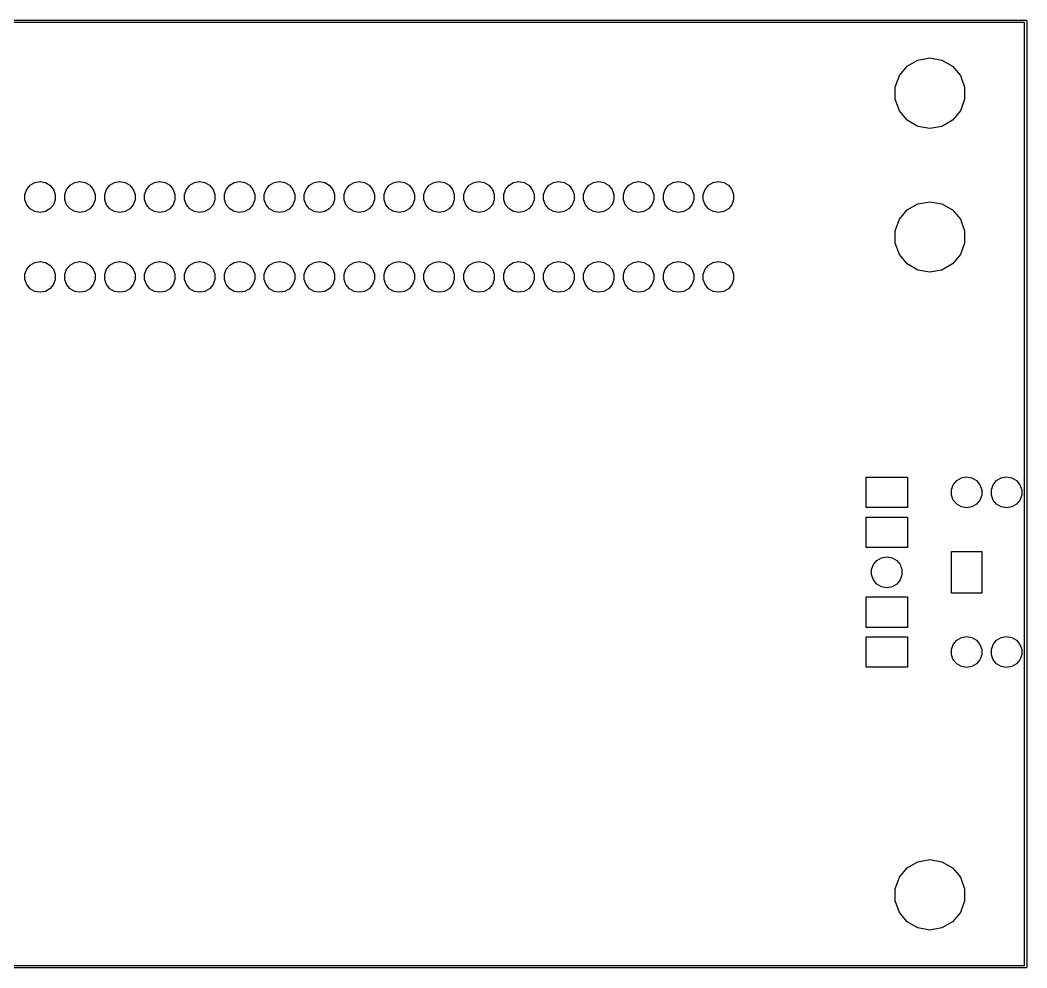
# Model space of a CAD drawing. Extents: x 85 to 212, y -151 to -91.
# Drawn here: x 148.5 to 211.6, y -150.8 to -91.4 of the extents above; entities that cross this region are included whole.
import ezdxf

# ---------------------------------------------------------------- set-up
doc = ezdxf.new("R2010")
doc.units = 0
doc.header["$MEASUREMENT"] = 0
doc.layers.add('BLACK', color=7, linetype='CONTINUOUS')

msp = doc.modelspace()

# ---------------------------------------------------------------- linework, layer by layer
at = {"layer": 'Black'}
for p, q in [((85.5, -91.425), (211.5, -91.425)), ((211.5, -91.425), (211.506, -91.4261)), ((211.506, -91.4261), (211.513, -91.4261)), ((211.513, -91.4261), (211.519, -91.4284)), ((211.519, -91.4284), (211.526, -91.4295)), ((211.526, -91.4295), (211.531, -91.4328)), ((211.531, -91.4328), (211.537, -91.435)), ((211.537, -91.435), (211.543, -91.4393)), ((211.543, -91.4393), (211.548, -91.4425)), ((211.548, -91.4425), (211.552, -91.4476)), ((211.552, -91.4476), (211.557, -91.4518)), ((211.557, -91.4518), (211.561, -91.4575)), ((211.425, -91.575), (85.575, -91.575)), ((211.425, -150.625), (211.425, -91.575)), ((211.561, -91.4575), (211.565, -91.4625)), ((211.565, -91.4625), (211.567, -91.4687)), ((211.567, -91.4687), (211.57, -91.4743)), ((211.57, -91.4743), (211.572, -91.4808)), ((211.572, -91.4808), (211.574, -91.487)), ((211.574, -91.487), (211.574, -91.4935)), ((211.574, -91.4935), (211.575, -91.5)), ((211.575, -91.5), (211.575, -150.7)), ((204.08, -94.3083), (204.745, -93.9248)), ((204.745, -93.9248), (205.5, -93.7916)), ((205.5, -93.7916), (206.255, -93.9248)), ((206.255, -93.9248), (206.92, -94.3083)), ((203.587, -94.8958), (204.08, -94.3083)), ((206.92, -94.3083), (207.413, -94.8958)), ((203.325, -95.6165), (203.587, -94.8958)), ((207.413, -94.8958), (207.675, -95.6165)), ((203.325, -96.3835), (203.325, -95.6165)), ((207.675, -95.6165), (207.675, -96.3835)), ((203.587, -97.1042), (203.325, -96.3835)), ((207.675, -96.3835), (207.413, -97.1042)), ((204.08, -97.6917), (203.587, -97.1042)), ((207.413, -97.1042), (206.92, -97.6917)), ((204.745, -98.0752), (204.08, -97.6917)), ((206.92, -97.6917), (206.255, -98.0752)), ((205.5, -98.2084), (204.745, -98.0752)), ((206.255, -98.0752), (205.5, -98.2084)), ((149.421, -101.596), (149.751, -101.538)), ((149.751, -101.538), (150.081, -101.596)), ((151.921, -101.596), (152.251, -101.538)), ((152.251, -101.538), (152.581, -101.596)), ((154.421, -101.596), (154.751, -101.538)), ((154.751, -101.538), (155.081, -101.596)), ((156.921, -101.596), (157.251, -101.538)), ((157.251, -101.538), (157.581, -101.596)), ((159.421, -101.596), (159.751, -101.538)), ((159.751, -101.538), (160.081, -101.596)), ((161.921, -101.596), (162.251, -101.538)), ((162.251, -101.538), (162.581, -101.596)), ((164.421, -101.596), (164.751, -101.538)), ((164.751, -101.538), (165.081, -101.596)), ((166.921, -101.596), (167.251, -101.538)), ((167.251, -101.538), (167.581, -101.596)), ((169.421, -101.596), (169.751, -101.538)), ((169.751, -101.538), (170.081, -101.596)), ((171.921, -101.596), (172.251, -101.538)), ((172.251, -101.538), (172.581, -101.596)), ((174.421, -101.596), (174.751, -101.538)), ((174.751, -101.538), (175.081, -101.596)), ((176.921, -101.596), (177.251, -101.538)), ((177.251, -101.538), (177.581, -101.596)), ((179.421, -101.596), (179.751, -101.538)), ((179.751, -101.538), (180.081, -101.596)), ((181.921, -101.596), (182.251, -101.538)), ((182.251, -101.538), (182.581, -101.596)), ((184.421, -101.596), (184.751, -101.538)), ((184.751, -101.538), (185.081, -101.596)), ((186.921, -101.596), (187.251, -101.538)), ((187.251, -101.538), (187.581, -101.596)), ((189.421, -101.596), (189.751, -101.538)), ((189.751, -101.538), (190.081, -101.596)), ((191.921, -101.596), (192.251, -101.538)), ((192.251, -101.538), (192.581, -101.596)), ((148.8, -102.336), (148.915, -102.021)), ((148.915, -102.021), (149.13, -101.764)), ((149.13, -101.764), (149.421, -101.596)), ((150.081, -101.596), (150.372, -101.764)), ((150.372, -101.764), (150.587, -102.021)), ((150.587, -102.021), (150.702, -102.336)), ((151.3, -102.336), (151.415, -102.021)), ((151.415, -102.021), (151.63, -101.764)), ((151.63, -101.764), (151.921, -101.596)), ((152.581, -101.596), (152.872, -101.764)), ((152.872, -101.764), (153.087, -102.021)), ((153.087, -102.021), (153.202, -102.336)), ((153.8, -102.336), (153.915, -102.021)), ((153.915, -102.021), (154.13, -101.764)), ((154.13, -101.764), (154.421, -101.596)), ((155.081, -101.596), (155.372, -101.764)), ((155.372, -101.764), (155.587, -102.021)), ((155.587, -102.021), (155.702, -102.336)), ((156.3, -102.336), (156.415, -102.021)), ((156.415, -102.021), (156.63, -101.764)), ((156.63, -101.764), (156.921, -101.596)), ((157.581, -101.596), (157.872, -101.764)), ((157.872, -101.764), (158.087, -102.021)), ((158.087, -102.021), (158.202, -102.336)), ((158.8, -102.336), (158.915, -102.021)), ((158.915, -102.021), (159.13, -101.764)), ((159.13, -101.764), (159.421, -101.596)), ((160.081, -101.596), (160.372, -101.764)), ((160.372, -101.764), (160.587, -102.021)), ((160.587, -102.021), (160.702, -102.336)), ((161.3, -102.336), (161.415, -102.021)), ((161.415, -102.021), (161.63, -101.764)), ((161.63, -101.764), (161.921, -101.596)), ((162.581, -101.596), (162.872, -101.764)), ((162.872, -101.764), (163.087, -102.021)), ((163.087, -102.021), (163.202, -102.336)), ((163.8, -102.336), (163.915, -102.021)), ((163.915, -102.021), (164.13, -101.764)), ((164.13, -101.764), (164.421, -101.596)), ((165.081, -101.596), (165.372, -101.764)), ((165.372, -101.764), (165.587, -102.021)), ((165.587, -102.021), (165.702, -102.336)), ((166.3, -102.336), (166.415, -102.021)), ((166.415, -102.021), (166.63, -101.764)), ((166.63, -101.764), (166.921, -101.596)), ((167.581, -101.596), (167.872, -101.764)), ((167.872, -101.764), (168.087, -102.021)), ((168.087, -102.021), (168.202, -102.336)), ((168.8, -102.336), (168.915, -102.021)), ((168.915, -102.021), (169.13, -101.764)), ((169.13, -101.764), (169.421, -101.596)), ((170.081, -101.596), (170.372, -101.764)), ((170.372, -101.764), (170.587, -102.021)), ((170.587, -102.021), (170.702, -102.336)), ((171.3, -102.336), (171.415, -102.021)), ((171.415, -102.021), (171.63, -101.764)), ((171.63, -101.764), (171.921, -101.596)), ((172.581, -101.596), (172.872, -101.764)), ((172.872, -101.764), (173.087, -102.021)), ((173.087, -102.021), (173.202, -102.336)), ((173.8, -102.336), (173.915, -102.021)), ((173.915, -102.021), (174.13, -101.764)), ((174.13, -101.764), (174.421, -101.596)), ((175.081, -101.596), (175.372, -101.764)), ((175.372, -101.764), (175.587, -102.021)), ((175.587, -102.021), (175.702, -102.336)), ((176.3, -102.336), (176.415, -102.021)), ((176.415, -102.021), (176.63, -101.764)), ((176.63, -101.764), (176.921, -101.596)), ((177.581, -101.596), (177.872, -101.764)), ((177.872, -101.764), (178.087, -102.021)), ((178.087, -102.021), (178.202, -102.336)), ((178.8, -102.336), (178.915, -102.021)), ((178.915, -102.021), (179.13, -101.764)), ((179.13, -101.764), (179.421, -101.596)), ((180.081, -101.596), (180.372, -101.764)), ((180.372, -101.764), (180.587, -102.021)), ((180.587, -102.021), (180.702, -102.336)), ((181.3, -102.336), (181.415, -102.021)), ((181.415, -102.021), (181.63, -101.764)), ((181.63, -101.764), (181.921, -101.596)), ((182.581, -101.596), (182.872, -101.764)), ((182.872, -101.764), (183.087, -102.021)), ((183.087, -102.021), (183.202, -102.336)), ((183.8, -102.336), (183.915, -102.021)), ((183.915, -102.021), (184.13, -101.764)), ((184.13, -101.764), (184.421, -101.596)), ((185.081, -101.596), (185.372, -101.764)), ((185.372, -101.764), (185.587, -102.021)), ((185.587, -102.021), (185.702, -102.336)), ((186.3, -102.336), (186.415, -102.021)), ((186.415, -102.021), (186.63, -101.764)), ((186.63, -101.764), (186.921, -101.596)), ((187.581, -101.596), (187.872, -101.764)), ((187.872, -101.764), (188.087, -102.021)), ((188.087, -102.021), (188.202, -102.336)), ((188.8, -102.336), (188.915, -102.021)), ((188.915, -102.021), (189.13, -101.764)), ((189.13, -101.764), (189.421, -101.596)), ((190.081, -101.596), (190.372, -101.764)), ((190.372, -101.764), (190.587, -102.021)), ((190.587, -102.021), (190.702, -102.336)), ((191.3, -102.336), (191.415, -102.021)), ((191.415, -102.021), (191.63, -101.764)), ((191.63, -101.764), (191.921, -101.596)), ((192.581, -101.596), (192.872, -101.764)), ((192.872, -101.764), (193.087, -102.021)), ((193.087, -102.021), (193.202, -102.336)), ((148.8, -102.671), (148.8, -102.336)), ((148.915, -102.986), (148.8, -102.671)), ((150.702, -102.671), (150.587, -102.986)), ((150.702, -102.336), (150.702, -102.671)), ((151.3, -102.671), (151.3, -102.336)), ((151.415, -102.986), (151.3, -102.671)), ((153.202, -102.671), (153.087, -102.986)), ((153.202, -102.336), (153.202, -102.671)), ((153.8, -102.671), (153.8, -102.336)), ((153.915, -102.986), (153.8, -102.671)), ((155.702, -102.671), (155.587, -102.986)), ((155.702, -102.336), (155.702, -102.671)), ((156.3, -102.671), (156.3, -102.336)), ((156.415, -102.986), (156.3, -102.671)), ((158.202, -102.671), (158.087, -102.986)), ((158.202, -102.336), (158.202, -102.671)), ((158.8, -102.671), (158.8, -102.336)), ((158.915, -102.986), (158.8, -102.671)), ((160.702, -102.671), (160.587, -102.986)), ((160.702, -102.336), (160.702, -102.671)), ((161.3, -102.671), (161.3, -102.336)), ((161.415, -102.986), (161.3, -102.671)), ((163.202, -102.671), (163.087, -102.986)), ((163.202, -102.336), (163.202, -102.671)), ((163.8, -102.671), (163.8, -102.336)), ((163.915, -102.986), (163.8, -102.671)), ((165.702, -102.671), (165.587, -102.986)), ((165.702, -102.336), (165.702, -102.671)), ((166.3, -102.671), (166.3, -102.336)), ((166.415, -102.986), (166.3, -102.671)), ((168.202, -102.671), (168.087, -102.986)), ((168.202, -102.336), (168.202, -102.671)), ((168.8, -102.671), (168.8, -102.336)), ((168.915, -102.986), (168.8, -102.671)), ((170.702, -102.671), (170.587, -102.986)), ((170.702, -102.336), (170.702, -102.671)), ((171.3, -102.671), (171.3, -102.336)), ((171.415, -102.986), (171.3, -102.671)), ((173.202, -102.671), (173.087, -102.986)), ((173.202, -102.336), (173.202, -102.671)), ((173.8, -102.671), (173.8, -102.336)), ((173.915, -102.986), (173.8, -102.671)), ((175.702, -102.671), (175.587, -102.986)), ((175.702, -102.336), (175.702, -102.671)), ((176.3, -102.671), (176.3, -102.336)), ((176.415, -102.986), (176.3, -102.671)), ((178.202, -102.671), (178.087, -102.986)), ((178.202, -102.336), (178.202, -102.671)), ((178.8, -102.671), (178.8, -102.336)), ((178.915, -102.986), (178.8, -102.671)), ((180.702, -102.671), (180.587, -102.986)), ((180.702, -102.336), (180.702, -102.671)), ((181.3, -102.671), (181.3, -102.336)), ((181.415, -102.986), (181.3, -102.671)), ((183.202, -102.671), (183.087, -102.986)), ((183.202, -102.336), (183.202, -102.671)), ((183.8, -102.671), (183.8, -102.336)), ((183.915, -102.986), (183.8, -102.671)), ((185.702, -102.671), (185.587, -102.986)), ((185.702, -102.336), (185.702, -102.671)), ((186.3, -102.671), (186.3, -102.336)), ((186.415, -102.986), (186.3, -102.671)), ((188.202, -102.671), (188.087, -102.986)), ((188.202, -102.336), (188.202, -102.671)), ((188.8, -102.671), (188.8, -102.336)), ((188.915, -102.986), (188.8, -102.671)), ((190.702, -102.671), (190.587, -102.986)), ((190.702, -102.336), (190.702, -102.671)), ((191.3, -102.671), (191.3, -102.336)), ((191.415, -102.986), (191.3, -102.671)), ((193.202, -102.671), (193.087, -102.986)), ((193.202, -102.336), (193.202, -102.671)), ((204.746, -102.928), (205.501, -102.795)), ((205.501, -102.795), (206.256, -102.928)), ((149.13, -103.243), (148.915, -102.986)), ((149.421, -103.411), (149.13, -103.243)), ((149.751, -103.469), (149.421, -103.411)), ((150.081, -103.411), (149.751, -103.469)), ((150.372, -103.243), (150.081, -103.411)), ((150.587, -102.986), (150.372, -103.243)), ((151.63, -103.243), (151.415, -102.986)), ((151.921, -103.411), (151.63, -103.243)), ((152.251, -103.469), (151.921, -103.411)), ((152.581, -103.411), (152.251, -103.469)), ((152.872, -103.243), (152.581, -103.411)), ((153.087, -102.986), (152.872, -103.243)), ((154.13, -103.243), (153.915, -102.986)), ((154.421, -103.411), (154.13, -103.243)), ((154.751, -103.469), (154.421, -103.411)), ((155.081, -103.411), (154.751, -103.469)), ((155.372, -103.243), (155.081, -103.411)), ((155.587, -102.986), (155.372, -103.243)), ((156.63, -103.243), (156.415, -102.986)), ((156.921, -103.411), (156.63, -103.243)), ((157.251, -103.469), (156.921, -103.411)), ((157.581, -103.411), (157.251, -103.469)), ((157.872, -103.243), (157.581, -103.411)), ((158.087, -102.986), (157.872, -103.243)), ((159.13, -103.243), (158.915, -102.986)), ((159.421, -103.411), (159.13, -103.243)), ((159.751, -103.469), (159.421, -103.411)), ((160.081, -103.411), (159.751, -103.469)), ((160.372, -103.243), (160.081, -103.411)), ((160.587, -102.986), (160.372, -103.243)), ((161.63, -103.243), (161.415, -102.986)), ((161.921, -103.411), (161.63, -103.243)), ((162.251, -103.469), (161.921, -103.411)), ((162.581, -103.411), (162.251, -103.469)), ((162.872, -103.243), (162.581, -103.411)), ((163.087, -102.986), (162.872, -103.243)), ((164.13, -103.243), (163.915, -102.986)), ((164.421, -103.411), (164.13, -103.243)), ((164.751, -103.469), (164.421, -103.411)), ((165.081, -103.411), (164.751, -103.469)), ((165.372, -103.243), (165.081, -103.411)), ((165.587, -102.986), (165.372, -103.243)), ((166.63, -103.243), (166.415, -102.986)), ((166.921, -103.411), (166.63, -103.243)), ((167.251, -103.469), (166.921, -103.411)), ((167.581, -103.411), (167.251, -103.469)), ((167.872, -103.243), (167.581, -103.411)), ((168.087, -102.986), (167.872, -103.243)), ((169.13, -103.243), (168.915, -102.986)), ((169.421, -103.411), (169.13, -103.243)), ((169.751, -103.469), (169.421, -103.411)), ((170.081, -103.411), (169.751, -103.469)), ((170.372, -103.243), (170.081, -103.411)), ((170.587, -102.986), (170.372, -103.243)), ((171.63, -103.243), (171.415, -102.986)), ((171.921, -103.411), (171.63, -103.243)), ((172.251, -103.469), (171.921, -103.411)), ((172.581, -103.411), (172.251, -103.469)), ((172.872, -103.243), (172.581, -103.411)), ((173.087, -102.986), (172.872, -103.243)), ((174.13, -103.243), (173.915, -102.986)), ((174.421, -103.411), (174.13, -103.243)), ((174.751, -103.469), (174.421, -103.411)), ((175.081, -103.411), (174.751, -103.469)), ((175.372, -103.243), (175.081, -103.411)), ((175.587, -102.986), (175.372, -103.243)), ((176.63, -103.243), (176.415, -102.986)), ((176.921, -103.411), (176.63, -103.243)), ((177.251, -103.469), (176.921, -103.411)), ((177.581, -103.411), (177.251, -103.469)), ((177.872, -103.243), (177.581, -103.411)), ((178.087, -102.986), (177.872, -103.243)), ((179.13, -103.243), (178.915, -102.986)), ((179.421, -103.411), (179.13, -103.243)), ((179.751, -103.469), (179.421, -103.411)), ((180.081, -103.411), (179.751, -103.469)), ((180.372, -103.243), (180.081, -103.411)), ((180.587, -102.986), (180.372, -103.243)), ((181.63, -103.243), (181.415, -102.986)), ((181.921, -103.411), (181.63, -103.243)), ((182.251, -103.469), (181.921, -103.411)), ((182.581, -103.411), (182.251, -103.469)), ((182.872, -103.243), (182.581, -103.411)), ((183.087, -102.986), (182.872, -103.243)), ((184.13, -103.243), (183.915, -102.986)), ((184.421, -103.411), (184.13, -103.243)), ((184.751, -103.469), (184.421, -103.411)), ((185.081, -103.411), (184.751, -103.469)), ((185.372, -103.243), (185.081, -103.411)), ((185.587, -102.986), (185.372, -103.243)), ((186.63, -103.243), (186.415, -102.986)), ((186.921, -103.411), (186.63, -103.243)), ((187.251, -103.469), (186.921, -103.411)), ((187.581, -103.411), (187.251, -103.469)), ((187.872, -103.243), (187.581, -103.411)), ((188.087, -102.986), (187.872, -103.243)), ((189.13, -103.243), (188.915, -102.986)), ((189.421, -103.411), (189.13, -103.243)), ((189.751, -103.469), (189.421, -103.411)), ((190.081, -103.411), (189.751, -103.469)), ((190.372, -103.243), (190.081, -103.411)), ((190.587, -102.986), (190.372, -103.243)), ((191.63, -103.243), (191.415, -102.986)), ((191.921, -103.411), (191.63, -103.243)), ((192.251, -103.469), (191.921, -103.411)), ((192.581, -103.411), (192.251, -103.469)), ((192.872, -103.243), (192.581, -103.411)), ((193.087, -102.986), (192.872, -103.243)), ((203.589, -103.899), (204.082, -103.312)), ((204.082, -103.312), (204.746, -102.928)), ((206.256, -102.928), (206.921, -103.312)), ((206.921, -103.312), (207.414, -103.899)), ((203.326, -104.62), (203.589, -103.899)), ((207.414, -103.899), (207.676, -104.62)), ((203.326, -105.387), (203.326, -104.62)), ((207.676, -104.62), (207.676, -105.387)), ((203.589, -106.108), (203.326, -105.387)), ((207.676, -105.387), (207.414, -106.108)), ((149.421, -106.596), (149.751, -106.538)), ((149.751, -106.538), (150.081, -106.596)), ((151.921, -106.596), (152.251, -106.538)), ((152.251, -106.538), (152.581, -106.596)), ((154.421, -106.596), (154.751, -106.538)), ((154.751, -106.538), (155.081, -106.596)), ((156.921, -106.596), (157.251, -106.538)), ((157.251, -106.538), (157.581, -106.596)), ((159.421, -106.596), (159.751, -106.538)), ((159.751, -106.538), (160.081, -106.596)), ((161.921, -106.596), (162.251, -106.538)), ((162.251, -106.538), (162.581, -106.596)), ((164.421, -106.596), (164.751, -106.538)), ((164.751, -106.538), (165.081, -106.596)), ((166.921, -106.596), (167.251, -106.538)), ((167.251, -106.538), (167.581, -106.596)), ((169.421, -106.596), (169.751, -106.538)), ((169.751, -106.538), (170.081, -106.596)), ((171.921, -106.596), (172.251, -106.538)), ((172.251, -106.538), (172.581, -106.596)), ((174.421, -106.596), (174.751, -106.538)), ((174.751, -106.538), (175.081, -106.596)), ((176.921, -106.596), (177.251, -106.538)), ((177.251, -106.538), (177.581, -106.596)), ((179.421, -106.596), (179.751, -106.538)), ((179.751, -106.538), (180.081, -106.596)), ((181.921, -106.596), (182.251, -106.538)), ((182.251, -106.538), (182.581, -106.596)), ((184.421, -106.596), (184.751, -106.538)), ((184.751, -106.538), (185.081, -106.596)), ((186.921, -106.596), (187.251, -106.538)), ((187.251, -106.538), (187.581, -106.596)), ((189.421, -106.596), (189.751, -106.538)), ((189.751, -106.538), (190.081, -106.596)), ((191.921, -106.596), (192.251, -106.538)), ((192.251, -106.538), (192.581, -106.596)), ((204.082, -106.695), (203.589, -106.108)), ((207.414, -106.108), (206.921, -106.695)), ((148.8, -107.336), (148.915, -107.021)), ((148.915, -107.021), (149.13, -106.764)), ((149.13, -106.764), (149.421, -106.596)), ((150.081, -106.596), (150.372, -106.764)), ((150.372, -106.764), (150.587, -107.021)), ((150.587, -107.021), (150.702, -107.336)), ((151.3, -107.336), (151.415, -107.021)), ((151.415, -107.021), (151.63, -106.764)), ((151.63, -106.764), (151.921, -106.596)), ((152.581, -106.596), (152.872, -106.764)), ((152.872, -106.764), (153.087, -107.021)), ((153.087, -107.021), (153.202, -107.336)), ((153.8, -107.336), (153.915, -107.021)), ((153.915, -107.021), (154.13, -106.764)), ((154.13, -106.764), (154.421, -106.596)), ((155.081, -106.596), (155.372, -106.764)), ((155.372, -106.764), (155.587, -107.021)), ((155.587, -107.021), (155.702, -107.336)), ((156.3, -107.336), (156.415, -107.021)), ((156.415, -107.021), (156.63, -106.764)), ((156.63, -106.764), (156.921, -106.596)), ((157.581, -106.596), (157.872, -106.764)), ((157.872, -106.764), (158.087, -107.021)), ((158.087, -107.021), (158.202, -107.336)), ((158.8, -107.336), (158.915, -107.021)), ((158.915, -107.021), (159.13, -106.764)), ((159.13, -106.764), (159.421, -106.596)), ((160.081, -106.596), (160.372, -106.764)), ((160.372, -106.764), (160.587, -107.021)), ((160.587, -107.021), (160.702, -107.336)), ((161.3, -107.336), (161.415, -107.021)), ((161.415, -107.021), (161.63, -106.764)), ((161.63, -106.764), (161.921, -106.596)), ((162.581, -106.596), (162.872, -106.764)), ((162.872, -106.764), (163.087, -107.021)), ((163.087, -107.021), (163.202, -107.336)), ((163.8, -107.336), (163.915, -107.021)), ((163.915, -107.021), (164.13, -106.764)), ((164.13, -106.764), (164.421, -106.596)), ((165.081, -106.596), (165.372, -106.764)), ((165.372, -106.764), (165.587, -107.021)), ((165.587, -107.021), (165.702, -107.336)), ((166.3, -107.336), (166.415, -107.021)), ((166.415, -107.021), (166.63, -106.764)), ((166.63, -106.764), (166.921, -106.596)), ((167.581, -106.596), (167.872, -106.764)), ((167.872, -106.764), (168.087, -107.021)), ((168.087, -107.021), (168.202, -107.336)), ((168.8, -107.336), (168.915, -107.021)), ((168.915, -107.021), (169.13, -106.764)), ((169.13, -106.764), (169.421, -106.596)), ((170.081, -106.596), (170.372, -106.764)), ((170.372, -106.764), (170.587, -107.021)), ((170.587, -107.021), (170.702, -107.336)), ((171.3, -107.336), (171.415, -107.021)), ((171.415, -107.021), (171.63, -106.764)), ((171.63, -106.764), (171.921, -106.596)), ((172.581, -106.596), (172.872, -106.764)), ((172.872, -106.764), (173.087, -107.021)), ((173.087, -107.021), (173.202, -107.336)), ((173.8, -107.336), (173.915, -107.021)), ((173.915, -107.021), (174.13, -106.764)), ((174.13, -106.764), (174.421, -106.596)), ((175.081, -106.596), (175.372, -106.764)), ((175.372, -106.764), (175.587, -107.021)), ((175.587, -107.021), (175.702, -107.336)), ((176.3, -107.336), (176.415, -107.021)), ((176.415, -107.021), (176.63, -106.764)), ((176.63, -106.764), (176.921, -106.596)), ((177.581, -106.596), (177.872, -106.764)), ((177.872, -106.764), (178.087, -107.021)), ((178.087, -107.021), (178.202, -107.336)), ((178.8, -107.336), (178.915, -107.021)), ((178.915, -107.021), (179.13, -106.764)), ((179.13, -106.764), (179.421, -106.596)), ((180.081, -106.596), (180.372, -106.764)), ((180.372, -106.764), (180.587, -107.021)), ((180.587, -107.021), (180.702, -107.336)), ((181.3, -107.336), (181.415, -107.021)), ((181.415, -107.021), (181.63, -106.764)), ((181.63, -106.764), (181.921, -106.596)), ((182.581, -106.596), (182.872, -106.764)), ((182.872, -106.764), (183.087, -107.021)), ((183.087, -107.021), (183.202, -107.336)), ((183.8, -107.336), (183.915, -107.021)), ((183.915, -107.021), (184.13, -106.764)), ((184.13, -106.764), (184.421, -106.596)), ((185.081, -106.596), (185.372, -106.764)), ((185.372, -106.764), (185.587, -107.021)), ((185.587, -107.021), (185.702, -107.336)), ((186.3, -107.336), (186.415, -107.021)), ((186.415, -107.021), (186.63, -106.764)), ((186.63, -106.764), (186.921, -106.596)), ((187.581, -106.596), (187.872, -106.764)), ((187.872, -106.764), (188.087, -107.021)), ((188.087, -107.021), (188.202, -107.336)), ((188.8, -107.336), (188.915, -107.021)), ((188.915, -107.021), (189.13, -106.764)), ((189.13, -106.764), (189.421, -106.596)), ((190.081, -106.596), (190.372, -106.764)), ((190.372, -106.764), (190.587, -107.021)), ((190.587, -107.021), (190.702, -107.336)), ((191.3, -107.336), (191.415, -107.021)), ((191.415, -107.021), (191.63, -106.764)), ((191.63, -106.764), (191.921, -106.596)), ((192.581, -106.596), (192.872, -106.764)), ((192.872, -106.764), (193.087, -107.021)), ((193.087, -107.021), (193.202, -107.336)), ((204.746, -107.079), (204.082, -106.695)), ((205.501, -107.212), (204.746, -107.079)), ((206.256, -107.079), (205.501, -107.212)), ((206.921, -106.695), (206.256, -107.079)), ((148.8, -107.671), (148.8, -107.336)), ((148.915, -107.986), (148.8, -107.671)), ((150.702, -107.671), (150.587, -107.986)), ((150.702, -107.336), (150.702, -107.671)), ((151.3, -107.671), (151.3, -107.336)), ((151.415, -107.986), (151.3, -107.671)), ((153.202, -107.671), (153.087, -107.986)), ((153.202, -107.336), (153.202, -107.671)), ((153.8, -107.671), (153.8, -107.336)), ((153.915, -107.986), (153.8, -107.671)), ((155.702, -107.671), (155.587, -107.986)), ((155.702, -107.336), (155.702, -107.671)), ((156.3, -107.671), (156.3, -107.336)), ((156.415, -107.986), (156.3, -107.671)), ((158.202, -107.671), (158.087, -107.986)), ((158.202, -107.336), (158.202, -107.671)), ((158.8, -107.671), (158.8, -107.336)), ((158.915, -107.986), (158.8, -107.671)), ((160.702, -107.671), (160.587, -107.986)), ((160.702, -107.336), (160.702, -107.671)), ((161.3, -107.671), (161.3, -107.336)), ((161.415, -107.986), (161.3, -107.671)), ((163.202, -107.671), (163.087, -107.986)), ((163.202, -107.336), (163.202, -107.671)), ((163.8, -107.671), (163.8, -107.336)), ((163.915, -107.986), (163.8, -107.671)), ((165.702, -107.671), (165.587, -107.986)), ((165.702, -107.336), (165.702, -107.671)), ((166.3, -107.671), (166.3, -107.336)), ((166.415, -107.986), (166.3, -107.671)), ((168.202, -107.671), (168.087, -107.986)), ((168.202, -107.336), (168.202, -107.671)), ((168.8, -107.671), (168.8, -107.336)), ((168.915, -107.986), (168.8, -107.671)), ((170.702, -107.671), (170.587, -107.986)), ((170.702, -107.336), (170.702, -107.671)), ((171.3, -107.671), (171.3, -107.336)), ((171.415, -107.986), (171.3, -107.671)), ((173.202, -107.671), (173.087, -107.986)), ((173.202, -107.336), (173.202, -107.671)), ((173.8, -107.671), (173.8, -107.336)), ((173.915, -107.986), (173.8, -107.671)), ((175.702, -107.671), (175.587, -107.986)), ((175.702, -107.336), (175.702, -107.671)), ((176.3, -107.671), (176.3, -107.336)), ((176.415, -107.986), (176.3, -107.671)), ((178.202, -107.671), (178.087, -107.986)), ((178.202, -107.336), (178.202, -107.671)), ((178.8, -107.671), (178.8, -107.336)), ((178.915, -107.986), (178.8, -107.671)), ((180.702, -107.671), (180.587, -107.986)), ((180.702, -107.336), (180.702, -107.671)), ((181.3, -107.671), (181.3, -107.336)), ((181.415, -107.986), (181.3, -107.671)), ((183.202, -107.671), (183.087, -107.986)), ((183.202, -107.336), (183.202, -107.671)), ((183.8, -107.671), (183.8, -107.336)), ((183.915, -107.986), (183.8, -107.671)), ((185.702, -107.671), (185.587, -107.986)), ((185.702, -107.336), (185.702, -107.671)), ((186.3, -107.671), (186.3, -107.336)), ((186.415, -107.986), (186.3, -107.671)), ((188.202, -107.671), (188.087, -107.986)), ((188.202, -107.336), (188.202, -107.671)), ((188.8, -107.671), (188.8, -107.336)), ((188.915, -107.986), (188.8, -107.671)), ((190.702, -107.671), (190.587, -107.986)), ((190.702, -107.336), (190.702, -107.671)), ((191.3, -107.671), (191.3, -107.336)), ((191.415, -107.986), (191.3, -107.671)), ((193.202, -107.671), (193.087, -107.986)), ((193.202, -107.336), (193.202, -107.671)), ((149.13, -108.243), (148.915, -107.986)), ((149.421, -108.411), (149.13, -108.243)), ((149.751, -108.469), (149.421, -108.411)), ((150.081, -108.411), (149.751, -108.469)), ((150.372, -108.243), (150.081, -108.411)), ((150.587, -107.986), (150.372, -108.243)), ((151.63, -108.243), (151.415, -107.986)), ((151.921, -108.411), (151.63, -108.243)), ((152.251, -108.469), (151.921, -108.411)), ((152.581, -108.411), (152.251, -108.469)), ((152.872, -108.243), (152.581, -108.411)), ((153.087, -107.986), (152.872, -108.243)), ((154.13, -108.243), (153.915, -107.986)), ((154.421, -108.411), (154.13, -108.243)), ((154.751, -108.469), (154.421, -108.411)), ((155.081, -108.411), (154.751, -108.469)), ((155.372, -108.243), (155.081, -108.411)), ((155.587, -107.986), (155.372, -108.243)), ((156.63, -108.243), (156.415, -107.986)), ((156.921, -108.411), (156.63, -108.243)), ((157.251, -108.469), (156.921, -108.411)), ((157.581, -108.411), (157.251, -108.469)), ((157.872, -108.243), (157.581, -108.411)), ((158.087, -107.986), (157.872, -108.243)), ((159.13, -108.243), (158.915, -107.986)), ((159.421, -108.411), (159.13, -108.243)), ((159.751, -108.469), (159.421, -108.411)), ((160.081, -108.411), (159.751, -108.469)), ((160.372, -108.243), (160.081, -108.411)), ((160.587, -107.986), (160.372, -108.243)), ((161.63, -108.243), (161.415, -107.986)), ((161.921, -108.411), (161.63, -108.243)), ((162.251, -108.469), (161.921, -108.411)), ((162.581, -108.411), (162.251, -108.469)), ((162.872, -108.243), (162.581, -108.411)), ((163.087, -107.986), (162.872, -108.243)), ((164.13, -108.243), (163.915, -107.986)), ((164.421, -108.411), (164.13, -108.243)), ((164.751, -108.469), (164.421, -108.411)), ((165.081, -108.411), (164.751, -108.469)), ((165.372, -108.243), (165.081, -108.411)), ((165.587, -107.986), (165.372, -108.243)), ((166.63, -108.243), (166.415, -107.986)), ((166.921, -108.411), (166.63, -108.243)), ((167.251, -108.469), (166.921, -108.411)), ((167.581, -108.411), (167.251, -108.469)), ((167.872, -108.243), (167.581, -108.411)), ((168.087, -107.986), (167.872, -108.243)), ((169.13, -108.243), (168.915, -107.986)), ((169.421, -108.411), (169.13, -108.243)), ((169.751, -108.469), (169.421, -108.411)), ((170.081, -108.411), (169.751, -108.469)), ((170.372, -108.243), (170.081, -108.411)), ((170.587, -107.986), (170.372, -108.243)), ((171.63, -108.243), (171.415, -107.986)), ((171.921, -108.411), (171.63, -108.243)), ((172.251, -108.469), (171.921, -108.411)), ((172.581, -108.411), (172.251, -108.469)), ((172.872, -108.243), (172.581, -108.411)), ((173.087, -107.986), (172.872, -108.243)), ((174.13, -108.243), (173.915, -107.986)), ((174.421, -108.411), (174.13, -108.243)), ((174.751, -108.469), (174.421, -108.411)), ((175.081, -108.411), (174.751, -108.469)), ((175.372, -108.243), (175.081, -108.411)), ((175.587, -107.986), (175.372, -108.243)), ((176.63, -108.243), (176.415, -107.986)), ((176.921, -108.411), (176.63, -108.243)), ((177.251, -108.469), (176.921, -108.411)), ((177.581, -108.411), (177.251, -108.469)), ((177.872, -108.243), (177.581, -108.411)), ((178.087, -107.986), (177.872, -108.243)), ((179.13, -108.243), (178.915, -107.986)), ((179.421, -108.411), (179.13, -108.243)), ((179.751, -108.469), (179.421, -108.411)), ((180.081, -108.411), (179.751, -108.469)), ((180.372, -108.243), (180.081, -108.411)), ((180.587, -107.986), (180.372, -108.243)), ((181.63, -108.243), (181.415, -107.986)), ((181.921, -108.411), (181.63, -108.243)), ((182.251, -108.469), (181.921, -108.411)), ((182.581, -108.411), (182.251, -108.469)), ((182.872, -108.243), (182.581, -108.411)), ((183.087, -107.986), (182.872, -108.243)), ((184.13, -108.243), (183.915, -107.986)), ((184.421, -108.411), (184.13, -108.243)), ((184.751, -108.469), (184.421, -108.411)), ((185.081, -108.411), (184.751, -108.469)), ((185.372, -108.243), (185.081, -108.411)), ((185.587, -107.986), (185.372, -108.243)), ((186.63, -108.243), (186.415, -107.986)), ((186.921, -108.411), (186.63, -108.243)), ((187.251, -108.469), (186.921, -108.411)), ((187.581, -108.411), (187.251, -108.469)), ((187.872, -108.243), (187.581, -108.411)), ((188.087, -107.986), (187.872, -108.243)), ((189.13, -108.243), (188.915, -107.986)), ((189.421, -108.411), (189.13, -108.243)), ((189.751, -108.469), (189.421, -108.411)), ((190.081, -108.411), (189.751, -108.469)), ((190.372, -108.243), (190.081, -108.411)), ((190.587, -107.986), (190.372, -108.243)), ((191.63, -108.243), (191.415, -107.986)), ((191.921, -108.411), (191.63, -108.243)), ((192.251, -108.469), (191.921, -108.411)), ((192.581, -108.411), (192.251, -108.469)), ((192.872, -108.243), (192.581, -108.411)), ((193.087, -107.986), (192.872, -108.243)), ((201.5, -121.95), (201.5, -120.05)), ((201.5, -120.05), (204.1, -120.05)), ((204.1, -120.05), (204.1, -121.95)), ((206.964, -120.517), (207.179, -120.26)), ((207.179, -120.26), (207.47, -120.093)), ((207.47, -120.093), (207.8, -120.034)), ((207.8, -120.034), (208.13, -120.093)), ((208.13, -120.093), (208.421, -120.26)), ((208.421, -120.26), (208.636, -120.517)), ((209.464, -120.517), (209.679, -120.26)), ((209.679, -120.26), (209.97, -120.093)), ((209.97, -120.093), (210.3, -120.034)), ((210.3, -120.034), (210.63, -120.093)), ((210.63, -120.093), (210.921, -120.26)), ((210.921, -120.26), (211.136, -120.517)), ((206.849, -120.832), (206.964, -120.517)), ((206.849, -121.168), (206.849, -120.832)), ((208.636, -120.517), (208.751, -120.832)), ((208.751, -120.832), (208.751, -121.168)), ((209.349, -120.832), (209.464, -120.517)), ((209.349, -121.168), (209.349, -120.832)), ((211.136, -120.517), (211.251, -120.832)), ((211.251, -120.832), (211.251, -121.168)), ((206.964, -121.483), (206.849, -121.168)), ((207.179, -121.74), (206.964, -121.483)), ((208.636, -121.483), (208.421, -121.74)), ((208.751, -121.168), (208.636, -121.483)), ((209.464, -121.483), (209.349, -121.168)), ((209.679, -121.74), (209.464, -121.483)), ((211.136, -121.483), (210.921, -121.74)), ((211.251, -121.168), (211.136, -121.483)), ((204.1, -121.95), (201.5, -121.95)), ((207.47, -121.907), (207.179, -121.74)), ((207.8, -121.966), (207.47, -121.907)), ((208.13, -121.907), (207.8, -121.966)), ((208.421, -121.74), (208.13, -121.907)), ((209.97, -121.907), (209.679, -121.74)), ((210.3, -121.966), (209.97, -121.907)), ((210.63, -121.907), (210.3, -121.966)), ((210.921, -121.74), (210.63, -121.907)), ((201.5, -124.45), (201.5, -122.55)), ((201.5, -122.55), (204.1, -122.55)), ((204.1, -122.55), (204.1, -124.45)), ((204.1, -124.45), (201.5, -124.45)), ((206.85, -127.3), (206.85, -124.7)), ((206.85, -124.7), (208.75, -124.7)), ((208.75, -124.7), (208.75, -127.3)), ((201.849, -125.832), (201.964, -125.517)), ((201.964, -125.517), (202.179, -125.26)), ((202.179, -125.26), (202.47, -125.093)), ((202.47, -125.093), (202.8, -125.034)), ((202.8, -125.034), (203.13, -125.093)), ((203.13, -125.093), (203.421, -125.26)), ((203.421, -125.26), (203.636, -125.517)), ((203.636, -125.517), (203.751, -125.832)), ((201.849, -126.168), (201.849, -125.832)), ((203.751, -125.832), (203.751, -126.168)), ((201.964, -126.483), (201.849, -126.168)), ((202.179, -126.74), (201.964, -126.483)), ((202.47, -126.907), (202.179, -126.74)), ((203.421, -126.74), (203.13, -126.907)), ((203.636, -126.483), (203.421, -126.74)), ((203.751, -126.168), (203.636, -126.483)), ((202.8, -126.966), (202.47, -126.907)), ((203.13, -126.907), (202.8, -126.966)), ((208.75, -127.3), (206.85, -127.3)), ((201.5, -129.45), (201.5, -127.55)), ((201.5, -127.55), (204.1, -127.55)), ((204.1, -127.55), (204.1, -129.45)), ((204.1, -129.45), (201.5, -129.45)), ((201.5, -131.95), (201.5, -130.05)), ((201.5, -130.05), (204.1, -130.05)), ((204.1, -130.05), (204.1, -131.95)), ((206.849, -130.832), (206.964, -130.517)), ((206.964, -130.517), (207.179, -130.26)), ((207.179, -130.26), (207.47, -130.093)), ((207.47, -130.093), (207.8, -130.034)), ((207.8, -130.034), (208.13, -130.093)), ((208.13, -130.093), (208.421, -130.26)), ((208.421, -130.26), (208.636, -130.517)), ((208.636, -130.517), (208.751, -130.832)), ((209.349, -130.832), (209.464, -130.517)), ((209.464, -130.517), (209.679, -130.26)), ((209.679, -130.26), (209.97, -130.093)), ((209.97, -130.093), (210.3, -130.034)), ((210.3, -130.034), (210.63, -130.093)), ((210.63, -130.093), (210.921, -130.26)), ((210.921, -130.26), (211.136, -130.517)), ((211.136, -130.517), (211.251, -130.832)), ((206.849, -131.168), (206.849, -130.832)), ((206.964, -131.483), (206.849, -131.168)), ((208.751, -131.168), (208.636, -131.483)), ((208.751, -130.832), (208.751, -131.168)), ((209.349, -131.168), (209.349, -130.832)), ((209.464, -131.483), (209.349, -131.168)), ((211.251, -131.168), (211.136, -131.483)), ((211.251, -130.832), (211.251, -131.168)), ((207.179, -131.74), (206.964, -131.483)), ((207.47, -131.907), (207.179, -131.74)), ((208.421, -131.74), (208.13, -131.907)), ((208.636, -131.483), (208.421, -131.74)), ((209.679, -131.74), (209.464, -131.483)), ((209.97, -131.907), (209.679, -131.74)), ((210.921, -131.74), (210.63, -131.907)), ((211.136, -131.483), (210.921, -131.74)), ((204.1, -131.95), (201.5, -131.95)), ((207.8, -131.966), (207.47, -131.907)), ((208.13, -131.907), (207.8, -131.966)), ((210.3, -131.966), (209.97, -131.907)), ((210.63, -131.907), (210.3, -131.966)), ((204.08, -144.508), (204.745, -144.125)), ((204.745, -144.125), (205.5, -143.992)), ((205.5, -143.992), (206.255, -144.125)), ((206.255, -144.125), (206.92, -144.508)), ((203.587, -145.096), (204.08, -144.508)), ((206.92, -144.508), (207.413, -145.096)), ((203.325, -145.817), (203.587, -145.096)), ((207.413, -145.096), (207.675, -145.817)), ((203.325, -146.583), (203.325, -145.817)), ((207.675, -145.817), (207.675, -146.583)), ((203.587, -147.304), (203.325, -146.583)), ((207.675, -146.583), (207.413, -147.304)), ((204.08, -147.892), (203.587, -147.304)), ((207.413, -147.304), (206.92, -147.892)), ((204.745, -148.275), (204.08, -147.892)), ((206.92, -147.892), (206.255, -148.275)), ((205.5, -148.408), (204.745, -148.275)), ((206.255, -148.275), (205.5, -148.408)), ((85.575, -150.625), (211.425, -150.625)), ((211.561, -150.743), (211.557, -150.748)), ((211.565, -150.737), (211.561, -150.743)), ((211.567, -150.731), (211.565, -150.737)), ((211.57, -150.726), (211.567, -150.731)), ((211.572, -150.719), (211.57, -150.726)), ((211.574, -150.713), (211.572, -150.719)), ((211.575, -150.7), (211.574, -150.706)), ((211.574, -150.706), (211.574, -150.713)), ((211.5, -150.775), (85.5, -150.775)), ((211.506, -150.774), (211.5, -150.775)), ((211.513, -150.774), (211.506, -150.774)), ((211.519, -150.772), (211.513, -150.774)), ((211.526, -150.77), (211.519, -150.772)), ((211.531, -150.767), (211.526, -150.77)), ((211.537, -150.765), (211.531, -150.767)), ((211.543, -150.761), (211.537, -150.765)), ((211.548, -150.757), (211.543, -150.761)), ((211.552, -150.752), (211.548, -150.757)), ((211.557, -150.748), (211.552, -150.752))]:
    msp.add_line(p, q, dxfattribs=at)

doc.saveas('drawing.dxf')
